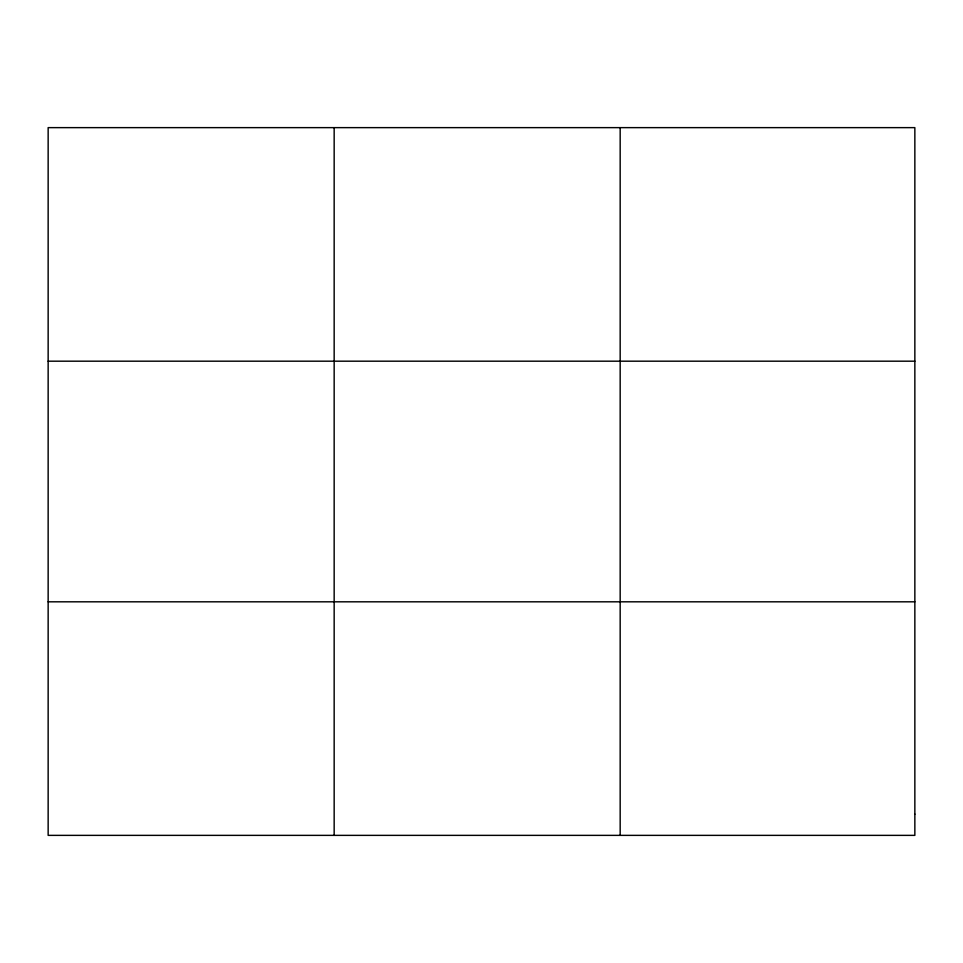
<?xml version="1.0" encoding="UTF-8"?>
<svg xmlns="http://www.w3.org/2000/svg" width="963" height="963" viewBox="0 0 963 963"><rect width="100%" height="100%" fill="white"/><g stroke="black" fill="none" stroke-linecap="round" stroke-linejoin="round"><path stroke-width="1.44" d="M334.161 127.634L334.161 835.366M620.172 127.634L620.172 835.366M48.15 361.185L914.85 361.185M48.15 601.815L914.85 601.815M914.85 814.132L914.85 835.366L48.15 835.366L48.15 127.634L914.85 127.634L914.85 814.132"/></g></svg>
